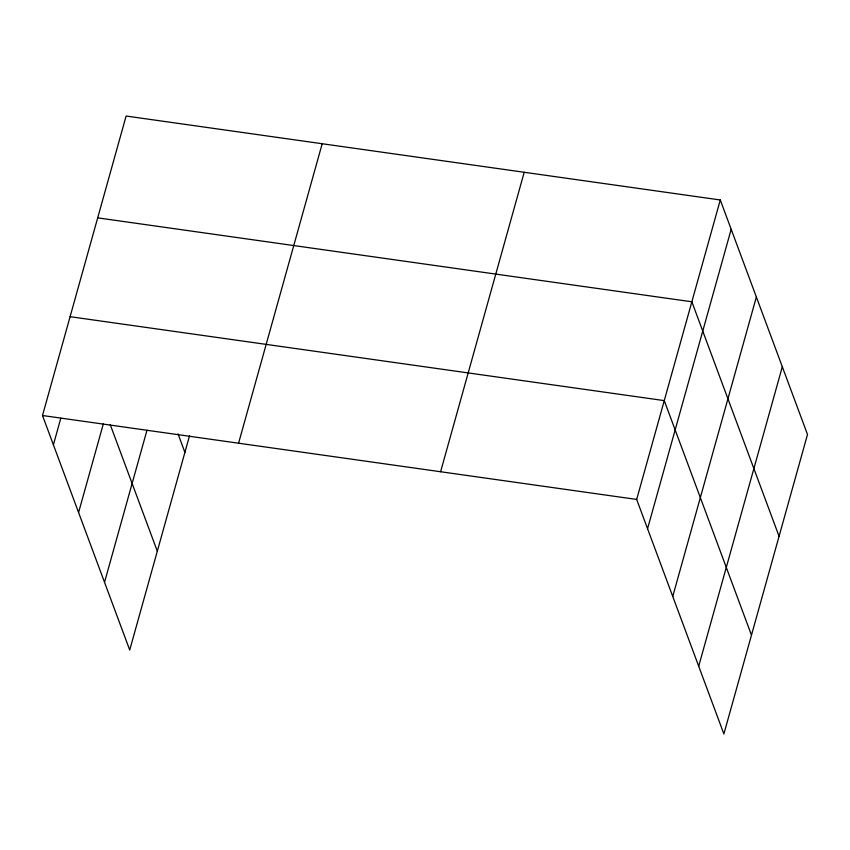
<?xml version="1.0" encoding="UTF-8"?>
<svg xmlns="http://www.w3.org/2000/svg" width="850" height="850" viewBox="0 0 850 850"><rect width="100%" height="100%" fill="white"/><g stroke="black" fill="none" stroke-linecap="round" stroke-linejoin="round"><path stroke-width="1.27" d="M189.518 435.837L129.721 650.027L42.5 415.512L126.119 116.036L720.279 199.973L807.5 434.488L723.881 733.964L636.671 499.439L720.279 199.973M53.391 444.805L60.818 418.2M78.582 512.529L103.339 423.842M104.529 582.303L146.976 430.27M238.574 443.211L322.192 143.735M440.598 471.739L524.206 172.274M647.562 528.732L731.181 229.266M672.743 596.456L756.362 296.99M698.7 666.241L782.308 366.764M97.686 217.855L691.857 301.793L779.067 536.308M70.093 316.689L664.264 400.616L751.474 635.131M42.5 415.512L636.671 499.439M178.032 433.904L184.907 452.381M110.266 424.724L157.314 551.204"/></g></svg>
